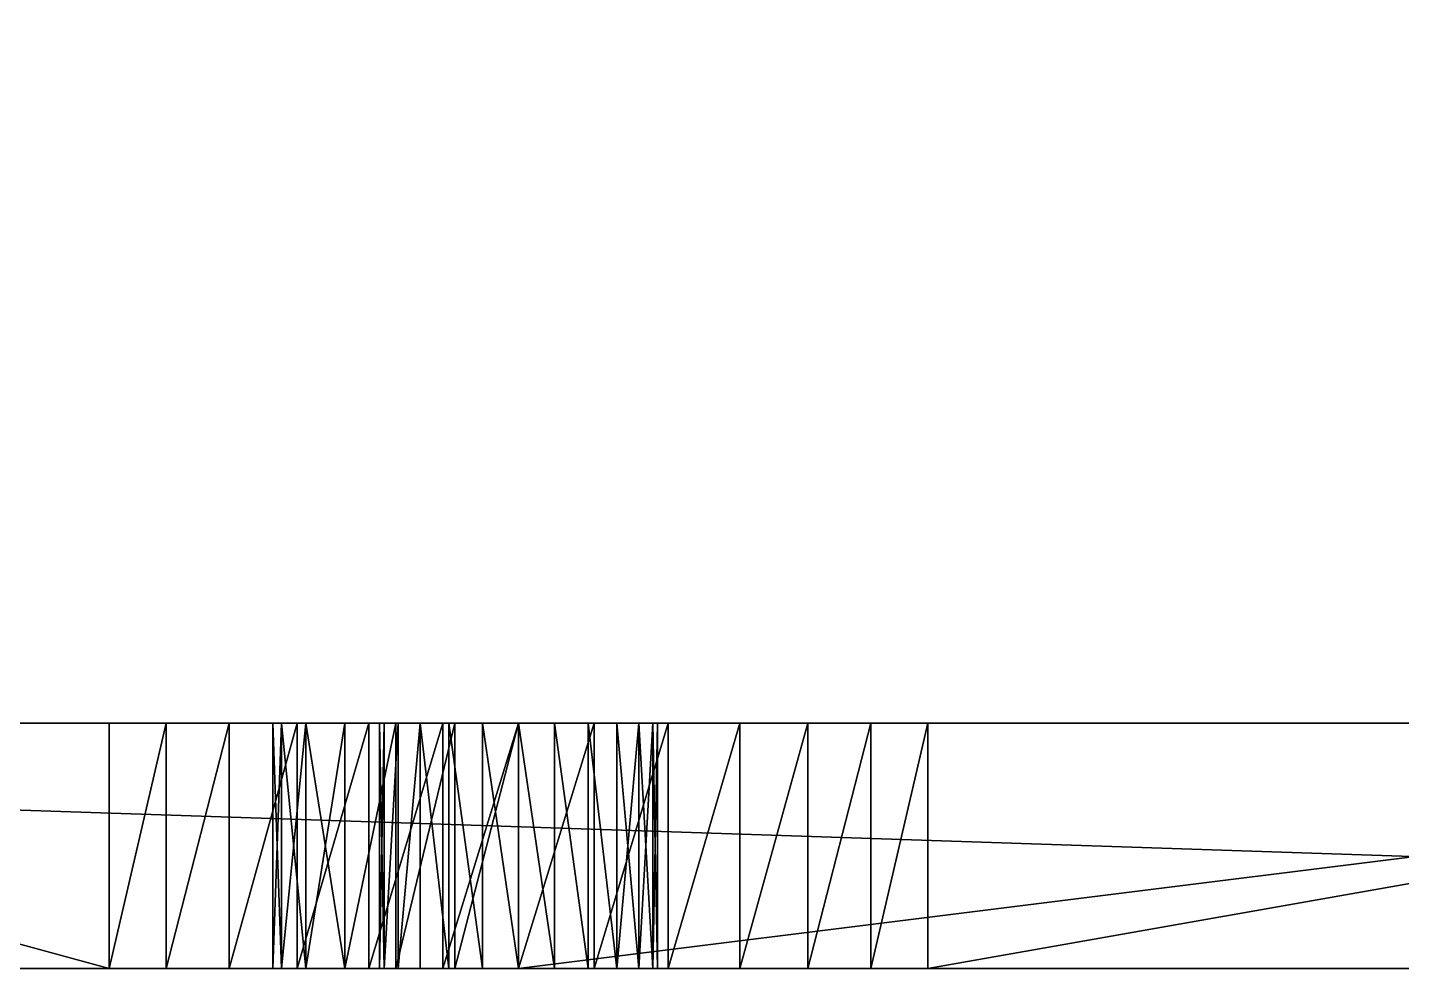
# Model space of a CAD drawing. Extents: x 0 to 100, y 0 to 23.
# Drawn here: x 42 to 58.79, y 0 to 11.5 of the extents above; entities that cross this region are included whole.
import ezdxf

# ---------------------------------------------------------------- set-up
doc = ezdxf.new("R2010")
doc.units = 0
doc.header["$LTSCALE"] = 25.4
doc.layers.get('0').update_dxf_attribs({"color": 13, "linetype": 'CONTINUOUS'})

msp = doc.modelspace()

# ---------------------------------------------------------------- linework, layer by layer
at = {"color": 0}
for p, q in [((97, 3, 33.071), (10, 3, 33.071)), ((97, 3, 33.071), (10, 3, 33.071)), ((32, 3, 13.071), (43, 3, 2.071)), ((32, 3, 13.071), (43, 3, 2.071)), ((43, 0, 2.071), (43, 3, 2.071)), ((43, 0, 2.071), (43, 3, 2.071)), ((43.695, 0, 1.461), (43.695, 3, 1.461)), ((43.695, 0, 1.461), (43.695, 3, 1.461)), ((44.464, 0, 0.947), (44.464, 3, 0.947)), ((44.464, 0, 0.947), (44.464, 3, 0.947)), ((45, 0, 26.071), (45, 3, 26.071)), ((45, 0, 26.071), (45, 3, 26.071)), ((45.102, 0, 25.295), (45.102, 3, 25.295)), ((45.102, 0, 26.848), (45.102, 3, 26.848)), ((45.102, 0, 26.848), (45.102, 3, 26.848)), ((45.102, 0, 25.295), (45.102, 3, 25.295)), ((45.294, 0, 0.538), (45.294, 3, 0.538)), ((45.294, 0, 0.538), (45.294, 3, 0.538)), ((45.402, 0, 24.571), (45.402, 3, 24.571)), ((45.402, 0, 24.571), (45.402, 3, 24.571)), ((45.402, 0, 27.571), (45.402, 3, 27.571)), ((45.402, 0, 27.571), (45.402, 3, 27.571)), ((45.879, 0, 23.95), (45.879, 3, 23.95)), ((45.879, 0, 23.95), (45.879, 3, 23.95)), ((45.879, 0, 28.192), (45.879, 3, 28.192)), ((45.879, 0, 28.192), (45.879, 3, 28.192)), ((46.17, 0, 0.241), (46.17, 3, 0.241)), ((46.17, 0, 0.241), (46.17, 3, 0.241)), ((46.3, 0, 7.071), (46.3, 3, 7.071)), ((46.3, 0, 7.071), (46.3, 3, 7.071)), ((46.358, 0, 6.631), (46.358, 3, 6.631)), ((46.358, 0, 7.511), (46.358, 3, 7.511)), ((46.358, 0, 6.631), (46.358, 3, 6.631)), ((46.358, 0, 7.511), (46.358, 3, 7.511)), ((46.5, 0, 28.669), (46.5, 3, 28.669)), ((46.5, 0, 23.473), (46.5, 3, 23.473)), ((46.5, 0, 23.473), (46.5, 3, 23.473)), ((46.5, 0, 28.669), (46.5, 3, 28.669)), ((46.528, 0, 7.921), (46.528, 3, 7.921)), ((46.528, 0, 6.221), (46.528, 3, 6.221)), ((46.528, 0, 6.221), (46.528, 3, 6.221)), ((46.528, 0, 7.921), (46.528, 3, 7.921)), ((46.798, 0, 5.869), (46.798, 3, 5.869)), ((46.798, 0, 8.273), (46.798, 3, 8.273)), ((46.798, 0, 5.869), (46.798, 3, 5.869)), ((46.798, 0, 8.273), (46.798, 3, 8.273)), ((47.077, 0, 0.06), (47.077, 3, 0.06)), ((47.077, 0, 0.06), (47.077, 3, 0.06)), ((47.15, 0, 5.599), (47.15, 3, 5.599)), ((47.15, 0, 5.599), (47.15, 3, 5.599)), ((47.15, 0, 8.543), (47.15, 3, 8.543)), ((47.15, 0, 8.543), (47.15, 3, 8.543)), ((47.224, 0, 28.969), (47.224, 3, 28.969)), ((47.224, 0, 23.173), (47.224, 3, 23.173)), ((47.224, 0, 23.173), (47.224, 3, 23.173)), ((47.224, 0, 28.969), (47.224, 3, 28.969)), ((47.56, 0, 5.429), (47.56, 3, 5.429)), ((47.56, 0, 8.713), (47.56, 3, 8.713)), ((47.56, 0, 8.713), (47.56, 3, 8.713)), ((47.56, 0, 5.429), (47.56, 3, 5.429)), ((72, 3, 23.071), (48, 3, 23.071)), ((72, 3, 29.071), (48, 3, 29.071)), ((48, 0, 23.071), (48, 3, 23.071)), ((72, 3, 23.071), (48, 3, 23.071)), ((48, 0, 23.071), (48, 3, 23.071)), ((48, 0, 29.071), (48, 3, 29.071)), ((72, 3, 29.071), (48, 3, 29.071)), ((48, 0, 29.071), (48, 3, 29.071)), ((48, 0), (48, 3)), ((48, 0), (48, 3)), ((48, 0, 5.371), (48, 3, 5.371)), ((48, 0, 8.771), (48, 3, 8.771)), ((48, 0, 5.371), (48, 3, 5.371)), ((48, 0, 8.771), (48, 3, 8.771)), ((48.44, 0, 8.713), (48.44, 3, 8.713)), ((48.44, 0, 5.429), (48.44, 3, 5.429)), ((48.44, 0, 8.713), (48.44, 3, 8.713)), ((48.44, 0, 5.429), (48.44, 3, 5.429)), ((48.85, 0, 8.543), (48.85, 3, 8.543)), ((48.85, 0, 8.543), (48.85, 3, 8.543)), ((48.85, 0, 5.599), (48.85, 3, 5.599)), ((48.85, 0, 5.599), (48.85, 3, 5.599)), ((48.923, 0, 0.06), (48.923, 3, 0.06)), ((48.923, 0, 0.06), (48.923, 3, 0.06)), ((49.202, 0, 5.869), (49.202, 3, 5.869)), ((49.202, 0, 8.273), (49.202, 3, 8.273)), ((49.202, 0, 8.273), (49.202, 3, 8.273)), ((49.202, 0, 5.869), (49.202, 3, 5.869)), ((49.472, 0, 7.921), (49.472, 3, 7.921)), ((49.472, 0, 6.221), (49.472, 3, 6.221)), ((49.472, 0, 6.221), (49.472, 3, 6.221)), ((49.472, 0, 7.921), (49.472, 3, 7.921)), ((49.642, 0, 7.511), (49.642, 3, 7.511)), ((49.642, 0, 6.631), (49.642, 3, 6.631)), ((49.642, 0, 6.631), (49.642, 3, 6.631)), ((49.642, 0, 7.511), (49.642, 3, 7.511)), ((49.7, 0, 7.071), (49.7, 3, 7.071)), ((49.7, 0, 7.071), (49.7, 3, 7.071)), ((49.83, 0, 0.241), (49.83, 3, 0.241)), ((49.83, 0, 0.241), (49.83, 3, 0.241)), ((50.706, 0, 0.538), (50.706, 3, 0.538)), ((50.706, 0, 0.538), (50.706, 3, 0.538)), ((51.536, 0, 0.947), (51.536, 3, 0.947)), ((51.536, 0, 0.947), (51.536, 3, 0.947)), ((52.305, 0, 1.461), (52.305, 3, 1.461)), ((52.305, 0, 1.461), (52.305, 3, 1.461)), ((70, 3, 19.071), (53, 3, 2.071)), ((53, 0, 2.071), (53, 3, 2.071)), ((70, 3, 19.071), (53, 3, 2.071)), ((53, 0, 2.071), (53, 3, 2.071)), ((100, 0, 33.071), (10, 0, 33.071)), ((100, 0, 33.071), (10, 0, 33.071)), ((32, 0, 13.071), (43, 0, 2.071)), ((32, 0, 13.071), (43, 0, 2.071)), ((72, 0, 23.071), (48, 0, 23.071)), ((72, 0, 29.071), (48, 0, 29.071)), ((72, 0, 23.071), (48, 0, 23.071)), ((72, 0, 29.071), (48, 0, 29.071)), ((70, 0, 19.071), (53, 0, 2.071)), ((70, 0, 19.071), (53, 0, 2.071))]:
    msp.add_line(p, q, dxfattribs=at)
at = {"color": 0, "extrusion": (1.05117e-13, 1, 2.81659e-14)}
msp.add_circle((-48, 7.071, 3), 1.7, dxfattribs=at)
msp.add_circle((-48, 7.071, 3), 1.7, dxfattribs=at)
msp.add_circle((-48, 7.071, 3), 1.7, dxfattribs=at)
msp.add_circle((-48, 7.071, 3), 1.7, dxfattribs=at)
msp.add_circle((-48, 7.071, 3), 1.7, dxfattribs=at)
msp.add_circle((-48, 7.071, 3), 1.7, dxfattribs=at)
msp.add_circle((-48, 7.071, 3), 1.7, dxfattribs=at)
msp.add_circle((-48, 7.071, 3), 1.7, dxfattribs=at)
msp.add_circle((-48, 7.071, 3), 1.7, dxfattribs=at)
msp.add_circle((-48, 7.071, 3), 1.7, dxfattribs=at)
msp.add_circle((-48, 7.071, 3), 1.7, dxfattribs=at)
msp.add_circle((-48, 7.071, 3), 1.7, dxfattribs=at)
msp.add_circle((-48, 7.071, 3), 1.7, dxfattribs=at)
msp.add_circle((-48, 7.071, 3), 1.7, dxfattribs=at)
msp.add_circle((-48, 7.071, 3), 1.7, dxfattribs=at)
msp.add_circle((-48, 7.071, 3), 1.7, dxfattribs=at)
msp.add_circle((-48, 7.071, 3), 1.7, dxfattribs=at)
msp.add_circle((-48, 7.071, 3), 1.7, dxfattribs=at)
msp.add_circle((-48, 7.071, 3), 1.7, dxfattribs=at)
msp.add_circle((-48, 7.071, 3), 1.7, dxfattribs=at)
msp.add_circle((-48, 7.071, 3), 1.7, dxfattribs=at)
msp.add_circle((-48, 7.071, 3), 1.7, dxfattribs=at)
msp.add_circle((-48, 7.071, 3), 1.7, dxfattribs=at)
msp.add_circle((-48, 7.071, 3), 1.7, dxfattribs=at)
msp.add_circle((-48, 7.071, 3), 1.7, dxfattribs=at)
at = {"color": 0, "extrusion": (1.03747e-13, 1, 3.20417e-14)}
msp.add_circle((-48, 7.071), 1.7, dxfattribs=at)
msp.add_circle((-48, 7.071), 1.7, dxfattribs=at)
msp.add_circle((-48, 7.071), 1.7, dxfattribs=at)
msp.add_circle((-48, 7.071), 1.7, dxfattribs=at)
msp.add_circle((-48, 7.071), 1.7, dxfattribs=at)
msp.add_circle((-48, 7.071), 1.7, dxfattribs=at)
msp.add_circle((-48, 7.071), 1.7, dxfattribs=at)
msp.add_circle((-48, 7.071), 1.7, dxfattribs=at)
msp.add_circle((-48, 7.071), 1.7, dxfattribs=at)
msp.add_circle((-48, 7.071), 1.7, dxfattribs=at)
msp.add_circle((-48, 7.071), 1.7, dxfattribs=at)
msp.add_circle((-48, 7.071), 1.7, dxfattribs=at)
msp.add_circle((-48, 7.071), 1.7, dxfattribs=at)
msp.add_circle((-48, 7.071), 1.7, dxfattribs=at)
msp.add_circle((-48, 7.071), 1.7, dxfattribs=at)
msp.add_circle((-48, 7.071), 1.7, dxfattribs=at)
msp.add_circle((-48, 7.071), 1.7, dxfattribs=at)
msp.add_circle((-48, 7.071), 1.7, dxfattribs=at)
msp.add_circle((-48, 7.071), 1.7, dxfattribs=at)
msp.add_circle((-48, 7.071), 1.7, dxfattribs=at)
msp.add_circle((-48, 7.071), 1.7, dxfattribs=at)
msp.add_circle((-48, 7.071), 1.7, dxfattribs=at)
msp.add_circle((-48, 7.071), 1.7, dxfattribs=at)
msp.add_circle((-48, 7.071), 1.7, dxfattribs=at)
msp.add_circle((-48, 7.071), 1.7, dxfattribs=at)
at = {"color": 0, "extrusion": (4.77563e-14, -1, 4.24827e-14)}
for centre in [(48, 7.071, -3), (48, 7.071, -3), (48, 7.071, -3), (48, 7.071, -3), (48, 7.071, -3), (48, 7.071, -3), (48, 7.071, -3), (48, 7.071, -3), (48, 7.071, -3), (48, 7.071, -3), (48, 7.071, -3), (48, 7.071, -3), (48, 7.071, -3), (48, 7.071), (48, 7.071), (48, 7.071), (48, 7.071), (48, 7.071), (48, 7.071), (48, 7.071), (48, 7.071), (48, 7.071), (48, 7.071), (48, 7.071), (48, 7.071), (48, 7.071)]:
    msp.add_arc(centre, 7.071, 225, 315, dxfattribs=at)
at = {"color": 0, "extrusion": (0, -1, -2.55677e-13)}
for centre in [(48, 26.071, -3), (48, 26.071, -3), (48, 26.071, -3), (48, 26.071, -3), (48, 26.071, -3), (48, 26.071, -3), (48, 26.071, -3), (48, 26.071, -3), (48, 26.071, -3), (48, 26.071, -3), (48, 26.071, -3), (48, 26.071, -3), (48, 26.071, -3), (48, 26.071), (48, 26.071), (48, 26.071), (48, 26.071), (48, 26.071), (48, 26.071), (48, 26.071), (48, 26.071), (48, 26.071), (48, 26.071), (48, 26.071), (48, 26.071), (48, 26.071)]:
    msp.add_arc(centre, 3, 90, 270, dxfattribs=at)

# ---------------------------------------------------------------- meshes
at = {"color": 0}
mesh = msp.add_polyface(dxfattribs=at)
corners = [(100, 0, 33.071), (10, 3, 33.071), (10, 0, 33.071), (97, 3, 33.071), (97, 20, 33.071), (32, 23, 33.071), (32, 20, 33.071), (100, 23, 33.071)]
mesh.append_faces([[corners[k] for k in face] for face in [(0, 1, 2), (4, 5, 6)]], dxfattribs={"vtx0": -1, "color": 0})
mesh.append_faces([[corners[k] for k in face] for face in [(1, 0, 3), (3, 0, 4), (5, 4, 7), (7, 4, 0)]], dxfattribs={"vtx0": -1, "vtx1": -1, "color": 0})
mesh = msp.add_polyface(dxfattribs=at)
corners = [(43, 3, 2.071), (47.56, 3, 5.429), (48, 3, 5.371), (47.15, 3, 5.599), (32, 3, 13.071), (46.798, 3, 5.869), (46.528, 3, 6.221), (46.358, 3, 6.631), (46.3, 3, 7.071), (46.358, 3, 7.511), (46.528, 3, 7.921), (46.798, 3, 8.273), (47.15, 3, 8.543), (47.56, 3, 8.713), (48, 3, 8.771), (0.341, 3, 20.483), (9.56, 3, 21.429), (10, 3, 21.371), (0, 3, 23.071), (9.15, 3, 21.599), (8.798, 3, 21.869), (8.528, 3, 22.221), (8.358, 3, 22.631), (8.3, 3, 23.071), (0.341, 3, 25.659), (8.358, 3, 23.511), (8.528, 3, 23.921), (8.798, 3, 24.273), (9.15, 3, 24.543), (9.56, 3, 24.713), (10, 3, 24.771), (34.028, 3, 25.171), (34.298, 3, 25.523), (34.65, 3, 25.793), (1.34, 3, 28.071), (35.06, 3, 25.963), (35.5, 3, 26.021), (45, 3, 26.071), (45.102, 3, 26.848), (45.402, 3, 27.571), (45.879, 3, 28.192), (2.929, 3, 30.142), (46.5, 3, 28.669), (47.224, 3, 28.969), (48, 3, 29.071), (72, 3, 29.071), (2.929, 3, 16), (35.5, 3, 15.121), (5, 3, 14.411), (35.06, 3, 15.179), (34.65, 3, 15.349), (34.298, 3, 15.619), (34.028, 3, 15.971), (33.858, 3, 16.381), (1.34, 3, 18.071), (33.8, 3, 16.821), (33.858, 3, 17.261), (34.028, 3, 17.671), (34.298, 3, 18.023), (34.65, 3, 18.293), (35.06, 3, 18.463), (35.5, 3, 18.521), (70, 3, 19.071), (97, 3, 19.071), (72, 3, 23.071), (72.776, 3, 23.173), (97, 3, 33.071), (10.44, 3, 21.429), (10.85, 3, 21.599), (11.202, 3, 21.869), (11.472, 3, 22.221), (35.5, 3, 22.621), (35.94, 3, 22.679), (36.35, 3, 22.849), (48, 3, 23.071), (73.5, 3, 23.473), (74.121, 3, 23.95), (74.598, 3, 24.571), (74.898, 3, 25.295), (75, 3, 26.071), (74.898, 3, 26.848), (74.598, 3, 27.571), (74.121, 3, 28.192), (73.5, 3, 28.669), (72.776, 3, 28.969), (5, 3, 31.731), (7.412, 3, 32.73), (10, 3, 33.071), (36.702, 3, 23.119), (47.224, 3, 23.173), (36.972, 3, 23.471), (46.5, 3, 23.473), (37.142, 3, 23.881), (45.879, 3, 23.95), (37.2, 3, 24.321), (45.402, 3, 24.571), (37.142, 3, 24.761), (45.102, 3, 25.295), (36.972, 3, 25.171), (36.702, 3, 25.523), (36.35, 3, 25.793), (35.94, 3, 25.963), (11.642, 3, 22.631), (35.06, 3, 22.679), (11.7, 3, 23.071), (34.65, 3, 22.849), (34.298, 3, 23.119), (11.642, 3, 23.511), (34.028, 3, 23.471), (33.858, 3, 23.881), (11.472, 3, 23.921), (33.8, 3, 24.321), (11.202, 3, 24.273), (10.85, 3, 24.543), (33.858, 3, 24.761), (10.44, 3, 24.713), (47.077, 3, 0.06), (48.923, 3, 0.06), (48, 3), (49.83, 3, 0.241), (46.17, 3, 0.241), (50.706, 3, 0.538), (45.294, 3, 0.538), (51.536, 3, 0.947), (44.464, 3, 0.947), (52.305, 3, 1.461), (43.695, 3, 1.461), (53, 3, 2.071), (48.85, 3, 5.599), (48.44, 3, 5.429), (49.202, 3, 5.869), (49.472, 3, 6.221), (49.642, 3, 6.631), (49.7, 3, 7.071), (49.642, 3, 7.511), (49.472, 3, 7.921), (49.202, 3, 8.273), (48.85, 3, 8.543), (48.44, 3, 8.713), (10, 3, 13.071), (7.412, 3, 13.412), (35.94, 3, 15.179), (36.35, 3, 15.349), (36.702, 3, 15.619), (36.972, 3, 15.971), (37.142, 3, 16.381), (37.2, 3, 16.821), (37.142, 3, 17.261), (36.972, 3, 17.671), (36.702, 3, 18.023), (36.35, 3, 18.293), (35.94, 3, 18.463)]
mesh.append_faces([[corners[k] for k in face] for face in [(66, 86, 87), (116, 117, 118)]], dxfattribs={"vtx0": -1, "color": 0})
mesh.append_faces([[corners[k] for k in face] for face in [(1, 0, 3), (3, 4, 5), (5, 4, 6), (6, 4, 7), (7, 4, 8), (8, 4, 9), (9, 4, 10), (10, 4, 11), (11, 4, 12), (12, 4, 13), (13, 4, 14), (16, 18, 19), (19, 18, 20), (20, 18, 21), (21, 18, 22), (22, 18, 23), (23, 24, 25), (25, 24, 26), (26, 24, 27), (27, 24, 28), (28, 24, 29), (29, 24, 30), (31, 24, 32), (32, 24, 33), (33, 34, 35), (35, 34, 36), (37, 34, 38), (38, 34, 39), (39, 34, 40), (40, 41, 42), (42, 41, 43), (43, 41, 44), (44, 41, 45), (46, 47, 48), (47, 46, 49), (49, 46, 50), (50, 46, 51), (51, 46, 52), (52, 46, 53), (53, 54, 55), (55, 54, 56), (56, 54, 57), (57, 54, 58), (58, 54, 59), (59, 15, 60), (60, 15, 61), (62, 15, 63), (63, 65, 66), (64, 73, 74), (88, 74, 73), (74, 88, 89), (89, 90, 91), (91, 92, 93), (93, 94, 95), (95, 96, 97), (97, 99, 37), (102, 71, 70), (71, 102, 103), (103, 104, 105), (105, 104, 106), (106, 107, 108), (108, 107, 109), (109, 110, 111), (111, 113, 114), (114, 30, 31), (117, 116, 119), (119, 120, 121), (121, 122, 123), (123, 124, 125), (125, 126, 127), (127, 128, 62), (128, 0, 129), (129, 0, 2)]], dxfattribs={"vtx0": -1, "vtx1": -1, "color": 0})
mesh.append_faces([[corners[k] for k in face] for face in [(30, 24, 31), (36, 34, 37), (61, 15, 62), (63, 15, 64), (64, 15, 17), (64, 70, 71), (66, 45, 41), (127, 0, 128), (62, 14, 4), (62, 4, 47)]], dxfattribs={"vtx0": -1, "vtx1": -1, "vtx2": -1, "color": 0})
mesh.append_faces([[corners[k] for k in face] for face in [(0, 1, 2), (3, 0, 4), (15, 16, 17), (16, 15, 18), (23, 18, 24), (33, 24, 34), (40, 34, 41), (53, 46, 54), (59, 54, 15), (63, 64, 65), (64, 17, 67), (64, 67, 68), (64, 68, 69), (64, 69, 70), (64, 71, 72), (64, 72, 73), (66, 65, 75), (66, 75, 76), (66, 76, 77), (66, 77, 78), (66, 78, 79), (66, 79, 80), (66, 80, 81), (66, 81, 82), (66, 82, 83), (66, 83, 84), (66, 84, 45), (66, 41, 85), (66, 85, 86), (89, 88, 90), (91, 90, 92), (93, 92, 94), (95, 94, 96), (97, 96, 98), (97, 98, 99), (37, 99, 100), (37, 100, 101), (37, 101, 36), (103, 102, 104), (106, 104, 107), (109, 107, 110), (111, 110, 112), (111, 112, 113), (114, 113, 115), (114, 115, 30), (119, 116, 120), (121, 120, 122), (123, 122, 124), (125, 124, 126), (127, 126, 0), (62, 128, 130), (62, 130, 131), (62, 131, 132), (62, 132, 133), (62, 133, 134), (62, 134, 135), (62, 135, 136), (62, 136, 137), (62, 137, 138), (62, 138, 14), (47, 4, 139), (47, 139, 140), (47, 140, 48), (62, 47, 141), (62, 141, 142), (62, 142, 143), (62, 143, 144), (62, 144, 145), (62, 145, 146), (62, 146, 147), (62, 147, 148), (62, 148, 149), (62, 149, 150), (62, 150, 151), (62, 151, 61)]], dxfattribs={"vtx0": -1, "vtx2": -1, "color": 0})
mesh = msp.add_polyface(dxfattribs=at)
corners = [(32, 3, 13.071), (43, 0, 2.071), (32, 0, 13.071), (43, 3, 2.071)]
mesh.append_faces([[corners[k] for k in face] for face in [(0, 1, 2), (1, 0, 3)]], dxfattribs={"vtx0": -1, "color": 0})
mesh = msp.add_polyface(dxfattribs=at)
corners = [(43.695, 3, 1.461), (43, 0, 2.071), (43, 3, 2.071), (43.695, 0, 1.461)]
mesh.append_faces([[corners[k] for k in face] for face in [(0, 1, 2), (1, 0, 3)]], dxfattribs={"vtx0": -1, "color": 0})
mesh = msp.add_polyface(dxfattribs=at)
corners = [(44.464, 3, 0.947), (43.695, 0, 1.461), (43.695, 3, 1.461), (44.464, 0, 0.947)]
mesh.append_faces([[corners[k] for k in face] for face in [(0, 1, 2), (1, 0, 3)]], dxfattribs={"vtx0": -1, "color": 0})
mesh = msp.add_polyface(dxfattribs=at)
corners = [(45.294, 3, 0.538), (44.464, 0, 0.947), (44.464, 3, 0.947), (45.294, 0, 0.538)]
mesh.append_faces([[corners[k] for k in face] for face in [(0, 1, 2), (1, 0, 3)]], dxfattribs={"vtx0": -1, "color": 0})
mesh = msp.add_polyface(dxfattribs=at)
corners = [(45, 0, 26.071), (45.102, 3, 26.848), (45.102, 0, 26.848), (45, 3, 26.071)]
mesh.append_faces([[corners[k] for k in face] for face in [(0, 1, 2), (1, 0, 3)]], dxfattribs={"vtx0": -1, "color": 0})
mesh = msp.add_polyface(dxfattribs=at)
corners = [(45.102, 0, 25.295), (45, 3, 26.071), (45, 0, 26.071), (45.102, 3, 25.295)]
mesh.append_faces([[corners[k] for k in face] for face in [(0, 1, 2), (1, 0, 3)]], dxfattribs={"vtx0": -1, "color": 0})
mesh = msp.add_polyface(dxfattribs=at)
corners = [(45.402, 0, 24.571), (45.102, 3, 25.295), (45.102, 0, 25.295), (45.402, 3, 24.571)]
mesh.append_faces([[corners[k] for k in face] for face in [(0, 1, 2), (1, 0, 3)]], dxfattribs={"vtx0": -1, "color": 0})
mesh = msp.add_polyface(dxfattribs=at)
corners = [(45.102, 0, 26.848), (45.402, 3, 27.571), (45.402, 0, 27.571), (45.102, 3, 26.848)]
mesh.append_faces([[corners[k] for k in face] for face in [(0, 1, 2), (1, 0, 3)]], dxfattribs={"vtx0": -1, "color": 0})
mesh = msp.add_polyface(dxfattribs=at)
corners = [(46.17, 3, 0.241), (45.294, 0, 0.538), (45.294, 3, 0.538), (46.17, 0, 0.241)]
mesh.append_faces([[corners[k] for k in face] for face in [(0, 1, 2), (1, 0, 3)]], dxfattribs={"vtx0": -1, "color": 0})
mesh = msp.add_polyface(dxfattribs=at)
corners = [(45.879, 0, 23.95), (45.402, 3, 24.571), (45.402, 0, 24.571), (45.879, 3, 23.95)]
mesh.append_faces([[corners[k] for k in face] for face in [(0, 1, 2), (1, 0, 3)]], dxfattribs={"vtx0": -1, "color": 0})
mesh = msp.add_polyface(dxfattribs=at)
corners = [(45.402, 0, 27.571), (45.879, 3, 28.192), (45.879, 0, 28.192), (45.402, 3, 27.571)]
mesh.append_faces([[corners[k] for k in face] for face in [(0, 1, 2), (1, 0, 3)]], dxfattribs={"vtx0": -1, "color": 0})
mesh = msp.add_polyface(dxfattribs=at)
corners = [(45.879, 0, 23.95), (46.5, 3, 23.473), (45.879, 3, 23.95), (46.5, 0, 23.473)]
mesh.append_faces([[corners[k] for k in face] for face in [(0, 1, 2), (1, 0, 3)]], dxfattribs={"vtx0": -1, "color": 0})
mesh = msp.add_polyface(dxfattribs=at)
corners = [(46.5, 3, 28.669), (45.879, 0, 28.192), (45.879, 3, 28.192), (46.5, 0, 28.669)]
mesh.append_faces([[corners[k] for k in face] for face in [(0, 1, 2), (1, 0, 3)]], dxfattribs={"vtx0": -1, "color": 0})
mesh = msp.add_polyface(dxfattribs=at)
corners = [(47.077, 3, 0.06), (46.17, 0, 0.241), (46.17, 3, 0.241), (47.077, 0, 0.06)]
mesh.append_faces([[corners[k] for k in face] for face in [(0, 1, 2), (1, 0, 3)]], dxfattribs={"vtx0": -1, "color": 0})
mesh = msp.add_polyface(dxfattribs=at)
corners = [(46.3, 3, 7.071), (46.358, 0, 7.511), (46.3, 0, 7.071), (46.358, 3, 7.511)]
mesh.append_faces([[corners[k] for k in face] for face in [(0, 1, 2), (1, 0, 3)]], dxfattribs={"vtx0": -1, "color": 0})
mesh = msp.add_polyface(dxfattribs=at)
corners = [(46.358, 3, 6.631), (46.3, 0, 7.071), (46.358, 0, 6.631), (46.3, 3, 7.071)]
mesh.append_faces([[corners[k] for k in face] for face in [(0, 1, 2), (1, 0, 3)]], dxfattribs={"vtx0": -1, "color": 0})
mesh = msp.add_polyface(dxfattribs=at)
corners = [(46.528, 3, 6.221), (46.358, 0, 6.631), (46.528, 0, 6.221), (46.358, 3, 6.631)]
mesh.append_faces([[corners[k] for k in face] for face in [(0, 1, 2), (1, 0, 3)]], dxfattribs={"vtx0": -1, "color": 0})
mesh = msp.add_polyface(dxfattribs=at)
corners = [(46.358, 0, 7.511), (46.528, 3, 7.921), (46.528, 0, 7.921), (46.358, 3, 7.511)]
mesh.append_faces([[corners[k] for k in face] for face in [(0, 1, 2), (1, 0, 3)]], dxfattribs={"vtx0": -1, "color": 0})
mesh = msp.add_polyface(dxfattribs=at)
corners = [(47.224, 3, 28.969), (46.5, 0, 28.669), (46.5, 3, 28.669), (47.224, 0, 28.969)]
mesh.append_faces([[corners[k] for k in face] for face in [(0, 1, 2), (1, 0, 3)]], dxfattribs={"vtx0": -1, "color": 0})
mesh = msp.add_polyface(dxfattribs=at)
corners = [(46.5, 0, 23.473), (47.224, 3, 23.173), (46.5, 3, 23.473), (47.224, 0, 23.173)]
mesh.append_faces([[corners[k] for k in face] for face in [(0, 1, 2), (1, 0, 3)]], dxfattribs={"vtx0": -1, "color": 0})
mesh = msp.add_polyface(dxfattribs=at)
corners = [(46.528, 0, 7.921), (46.798, 3, 8.273), (46.798, 0, 8.273), (46.528, 3, 7.921)]
mesh.append_faces([[corners[k] for k in face] for face in [(0, 1, 2), (1, 0, 3)]], dxfattribs={"vtx0": -1, "color": 0})
mesh = msp.add_polyface(dxfattribs=at)
corners = [(46.798, 3, 5.869), (46.528, 0, 6.221), (46.798, 0, 5.869), (46.528, 3, 6.221)]
mesh.append_faces([[corners[k] for k in face] for face in [(0, 1, 2), (1, 0, 3)]], dxfattribs={"vtx0": -1, "color": 0})
mesh = msp.add_polyface(dxfattribs=at)
corners = [(47.15, 0, 5.599), (46.798, 3, 5.869), (46.798, 0, 5.869), (47.15, 3, 5.599)]
mesh.append_faces([[corners[k] for k in face] for face in [(0, 1, 2), (1, 0, 3)]], dxfattribs={"vtx0": -1, "color": 0})
mesh = msp.add_polyface(dxfattribs=at)
corners = [(46.798, 3, 8.273), (47.15, 0, 8.543), (46.798, 0, 8.273), (47.15, 3, 8.543)]
mesh.append_faces([[corners[k] for k in face] for face in [(0, 1, 2), (1, 0, 3)]], dxfattribs={"vtx0": -1, "color": 0})
mesh = msp.add_polyface(dxfattribs=at)
corners = [(48, 3), (47.077, 0, 0.06), (47.077, 3, 0.06), (48, 0)]
mesh.append_faces([[corners[k] for k in face] for face in [(0, 1, 2), (1, 0, 3)]], dxfattribs={"vtx0": -1, "color": 0})
mesh = msp.add_polyface(dxfattribs=at)
corners = [(47.56, 0, 5.429), (47.15, 3, 5.599), (47.15, 0, 5.599), (47.56, 3, 5.429)]
mesh.append_faces([[corners[k] for k in face] for face in [(0, 1, 2), (1, 0, 3)]], dxfattribs={"vtx0": -1, "color": 0})
mesh = msp.add_polyface(dxfattribs=at)
corners = [(47.15, 3, 8.543), (47.56, 0, 8.713), (47.15, 0, 8.543), (47.56, 3, 8.713)]
mesh.append_faces([[corners[k] for k in face] for face in [(0, 1, 2), (1, 0, 3)]], dxfattribs={"vtx0": -1, "color": 0})
mesh = msp.add_polyface(dxfattribs=at)
corners = [(47.224, 0, 23.173), (48, 3, 23.071), (47.224, 3, 23.173), (48, 0, 23.071)]
mesh.append_faces([[corners[k] for k in face] for face in [(0, 1, 2), (1, 0, 3)]], dxfattribs={"vtx0": -1, "color": 0})
mesh = msp.add_polyface(dxfattribs=at)
corners = [(48, 3, 29.071), (47.224, 0, 28.969), (47.224, 3, 28.969), (48, 0, 29.071)]
mesh.append_faces([[corners[k] for k in face] for face in [(0, 1, 2), (1, 0, 3)]], dxfattribs={"vtx0": -1, "color": 0})
mesh = msp.add_polyface(dxfattribs=at)
corners = [(47.56, 3, 8.713), (48, 0, 8.771), (47.56, 0, 8.713), (48, 3, 8.771)]
mesh.append_faces([[corners[k] for k in face] for face in [(0, 1, 2), (1, 0, 3)]], dxfattribs={"vtx0": -1, "color": 0})
mesh = msp.add_polyface(dxfattribs=at)
corners = [(48, 0, 5.371), (47.56, 3, 5.429), (47.56, 0, 5.429), (48, 3, 5.371)]
mesh.append_faces([[corners[k] for k in face] for face in [(0, 1, 2), (1, 0, 3)]], dxfattribs={"vtx0": -1, "color": 0})
mesh = msp.add_polyface(dxfattribs=at)
corners = [(48, 0, 23.071), (72, 3, 23.071), (48, 3, 23.071), (72, 0, 23.071)]
mesh.append_faces([[corners[k] for k in face] for face in [(0, 1, 2), (1, 0, 3)]], dxfattribs={"vtx0": -1, "color": 0})
mesh = msp.add_polyface(dxfattribs=at)
corners = [(72, 3, 29.071), (48, 0, 29.071), (48, 3, 29.071), (72, 0, 29.071)]
mesh.append_faces([[corners[k] for k in face] for face in [(0, 1, 2), (1, 0, 3)]], dxfattribs={"vtx0": -1, "color": 0})
mesh = msp.add_polyface(dxfattribs=at)
corners = [(48.923, 3, 0.06), (48, 0), (48, 3), (48.923, 0, 0.06)]
mesh.append_faces([[corners[k] for k in face] for face in [(0, 1, 2), (1, 0, 3)]], dxfattribs={"vtx0": -1, "color": 0})
mesh = msp.add_polyface(dxfattribs=at)
corners = [(48.44, 0, 5.429), (48, 3, 5.371), (48, 0, 5.371), (48.44, 3, 5.429)]
mesh.append_faces([[corners[k] for k in face] for face in [(0, 1, 2), (1, 0, 3)]], dxfattribs={"vtx0": -1, "color": 0})
mesh = msp.add_polyface(dxfattribs=at)
corners = [(48, 3, 8.771), (48.44, 0, 8.713), (48, 0, 8.771), (48.44, 3, 8.713)]
mesh.append_faces([[corners[k] for k in face] for face in [(0, 1, 2), (1, 0, 3)]], dxfattribs={"vtx0": -1, "color": 0})
mesh = msp.add_polyface(dxfattribs=at)
corners = [(48.44, 3, 8.713), (48.85, 0, 8.543), (48.44, 0, 8.713), (48.85, 3, 8.543)]
mesh.append_faces([[corners[k] for k in face] for face in [(0, 1, 2), (1, 0, 3)]], dxfattribs={"vtx0": -1, "color": 0})
mesh = msp.add_polyface(dxfattribs=at)
corners = [(48.85, 0, 5.599), (48.44, 3, 5.429), (48.44, 0, 5.429), (48.85, 3, 5.599)]
mesh.append_faces([[corners[k] for k in face] for face in [(0, 1, 2), (1, 0, 3)]], dxfattribs={"vtx0": -1, "color": 0})
mesh = msp.add_polyface(dxfattribs=at)
corners = [(48.85, 3, 8.543), (49.202, 0, 8.273), (48.85, 0, 8.543), (49.202, 3, 8.273)]
mesh.append_faces([[corners[k] for k in face] for face in [(0, 1, 2), (1, 0, 3)]], dxfattribs={"vtx0": -1, "color": 0})
mesh = msp.add_polyface(dxfattribs=at)
corners = [(49.202, 0, 5.869), (48.85, 3, 5.599), (48.85, 0, 5.599), (49.202, 3, 5.869)]
mesh.append_faces([[corners[k] for k in face] for face in [(0, 1, 2), (1, 0, 3)]], dxfattribs={"vtx0": -1, "color": 0})
mesh = msp.add_polyface(dxfattribs=at)
corners = [(49.83, 3, 0.241), (48.923, 0, 0.06), (48.923, 3, 0.06), (49.83, 0, 0.241)]
mesh.append_faces([[corners[k] for k in face] for face in [(0, 1, 2), (1, 0, 3)]], dxfattribs={"vtx0": -1, "color": 0})
mesh = msp.add_polyface(dxfattribs=at)
corners = [(49.472, 3, 6.221), (49.202, 0, 5.869), (49.472, 0, 6.221), (49.202, 3, 5.869)]
mesh.append_faces([[corners[k] for k in face] for face in [(0, 1, 2), (1, 0, 3)]], dxfattribs={"vtx0": -1, "color": 0})
mesh = msp.add_polyface(dxfattribs=at)
corners = [(49.202, 3, 8.273), (49.472, 0, 7.921), (49.202, 0, 8.273), (49.472, 3, 7.921)]
mesh.append_faces([[corners[k] for k in face] for face in [(0, 1, 2), (1, 0, 3)]], dxfattribs={"vtx0": -1, "color": 0})
mesh = msp.add_polyface(dxfattribs=at)
corners = [(49.472, 3, 7.921), (49.642, 0, 7.511), (49.472, 0, 7.921), (49.642, 3, 7.511)]
mesh.append_faces([[corners[k] for k in face] for face in [(0, 1, 2), (1, 0, 3)]], dxfattribs={"vtx0": -1, "color": 0})
mesh = msp.add_polyface(dxfattribs=at)
corners = [(49.642, 3, 6.631), (49.472, 0, 6.221), (49.642, 0, 6.631), (49.472, 3, 6.221)]
mesh.append_faces([[corners[k] for k in face] for face in [(0, 1, 2), (1, 0, 3)]], dxfattribs={"vtx0": -1, "color": 0})
mesh = msp.add_polyface(dxfattribs=at)
corners = [(49.7, 3, 7.071), (49.642, 0, 6.631), (49.7, 0, 7.071), (49.642, 3, 6.631)]
mesh.append_faces([[corners[k] for k in face] for face in [(0, 1, 2), (1, 0, 3)]], dxfattribs={"vtx0": -1, "color": 0})
mesh = msp.add_polyface(dxfattribs=at)
corners = [(49.642, 3, 7.511), (49.7, 0, 7.071), (49.642, 0, 7.511), (49.7, 3, 7.071)]
mesh.append_faces([[corners[k] for k in face] for face in [(0, 1, 2), (1, 0, 3)]], dxfattribs={"vtx0": -1, "color": 0})
mesh = msp.add_polyface(dxfattribs=at)
corners = [(50.706, 3, 0.538), (49.83, 0, 0.241), (49.83, 3, 0.241), (50.706, 0, 0.538)]
mesh.append_faces([[corners[k] for k in face] for face in [(0, 1, 2), (1, 0, 3)]], dxfattribs={"vtx0": -1, "color": 0})
mesh = msp.add_polyface(dxfattribs=at)
corners = [(51.536, 3, 0.947), (50.706, 0, 0.538), (50.706, 3, 0.538), (51.536, 0, 0.947)]
mesh.append_faces([[corners[k] for k in face] for face in [(0, 1, 2), (1, 0, 3)]], dxfattribs={"vtx0": -1, "color": 0})
mesh = msp.add_polyface(dxfattribs=at)
corners = [(52.305, 3, 1.461), (51.536, 0, 0.947), (51.536, 3, 0.947), (52.305, 0, 1.461)]
mesh.append_faces([[corners[k] for k in face] for face in [(0, 1, 2), (1, 0, 3)]], dxfattribs={"vtx0": -1, "color": 0})
mesh = msp.add_polyface(dxfattribs=at)
corners = [(53, 3, 2.071), (52.305, 0, 1.461), (52.305, 3, 1.461), (53, 0, 2.071)]
mesh.append_faces([[corners[k] for k in face] for face in [(0, 1, 2), (1, 0, 3)]], dxfattribs={"vtx0": -1, "color": 0})
mesh = msp.add_polyface(dxfattribs=at)
corners = [(70, 3, 19.071), (53, 0, 2.071), (53, 3, 2.071), (70, 0, 19.071)]
mesh.append_faces([[corners[k] for k in face] for face in [(0, 1, 2), (1, 0, 3)]], dxfattribs={"vtx0": -1, "color": 0})
mesh = msp.add_polyface(dxfattribs=at)
corners = [(48.923, 0, 0.06), (47.077, 0, 0.06), (48, 0), (49.83, 0, 0.241), (46.17, 0, 0.241), (50.706, 0, 0.538), (45.294, 0, 0.538), (51.536, 0, 0.947), (44.464, 0, 0.947), (52.305, 0, 1.461), (43.695, 0, 1.461), (53, 0, 2.071), (43, 0, 2.071), (48.85, 0, 5.599), (70, 0, 19.071), (48.44, 0, 5.429), (48, 0, 5.371), (49.202, 0, 5.869), (49.472, 0, 6.221), (49.642, 0, 6.631), (49.7, 0, 7.071), (49.642, 0, 7.511), (49.472, 0, 7.921), (49.202, 0, 8.273), (48.85, 0, 8.543), (48.44, 0, 8.713), (48, 0, 8.771), (32, 0, 13.071), (35.5, 0, 15.121), (10, 0, 13.071), (7.412, 0, 13.412), (5, 0, 14.411), (35.94, 0, 15.179), (36.35, 0, 15.349), (36.702, 0, 15.619), (36.972, 0, 15.971), (37.142, 0, 16.381), (37.2, 0, 16.821), (37.142, 0, 17.261), (36.972, 0, 17.671), (36.702, 0, 18.023), (36.35, 0, 18.293), (35.94, 0, 18.463), (35.5, 0, 18.521), (47.15, 0, 5.599), (47.56, 0, 5.429), (46.798, 0, 5.869), (46.528, 0, 6.221), (46.358, 0, 6.631), (46.3, 0, 7.071), (46.358, 0, 7.511), (46.528, 0, 7.921), (46.798, 0, 8.273), (47.15, 0, 8.543), (47.56, 0, 8.713), (35.5, 0, 22.621), (11.642, 0, 22.631), (11.472, 0, 22.221), (35.06, 0, 22.679), (11.7, 0, 23.071), (34.65, 0, 22.849), (34.298, 0, 23.119), (11.642, 0, 23.511), (34.028, 0, 23.471), (33.858, 0, 23.881), (11.472, 0, 23.921), (33.8, 0, 24.321), (11.202, 0, 24.273), (10.85, 0, 24.543), (33.858, 0, 24.761), (10.44, 0, 24.713), (10, 0, 24.771), (34.028, 0, 25.171), (36.35, 0, 22.849), (48, 0, 23.071), (36.702, 0, 23.119), (72, 0, 23.071), (47.224, 0, 23.173), (36.972, 0, 23.471), (46.5, 0, 23.473), (37.142, 0, 23.881), (45.879, 0, 23.95), (37.2, 0, 24.321), (45.402, 0, 24.571), (37.142, 0, 24.761), (45.102, 0, 25.295), (36.972, 0, 25.171), (36.702, 0, 25.523), (45, 0, 26.071), (36.35, 0, 25.793), (35.94, 0, 25.963), (35.5, 0, 26.021), (2.929, 0, 16), (35.06, 0, 15.179), (34.65, 0, 15.349), (34.298, 0, 15.619), (34.028, 0, 15.971), (33.858, 0, 16.381), (1.34, 0, 18.071), (33.8, 0, 16.821), (33.858, 0, 17.261), (34.028, 0, 17.671), (34.298, 0, 18.023), (34.65, 0, 18.293), (0.341, 0, 20.483), (35.06, 0, 18.463), (100, 0, 19.071), (72.776, 0, 23.173), (100, 0, 33.071), (10, 0, 21.371), (10.44, 0, 21.429), (10.85, 0, 21.599), (11.202, 0, 21.869), (35.94, 0, 22.679), (73.5, 0, 23.473), (74.121, 0, 23.95), (74.598, 0, 24.571), (74.898, 0, 25.295), (75, 0, 26.071), (74.898, 0, 26.848), (74.598, 0, 27.571), (74.121, 0, 28.192), (73.5, 0, 28.669), (72.776, 0, 28.969), (72, 0, 29.071), (48, 0, 29.071), (2.929, 0, 30.142), (5, 0, 31.731), (7.412, 0, 32.73), (10, 0, 33.071), (9.56, 0, 21.429), (0, 0, 23.071), (9.15, 0, 21.599), (8.798, 0, 21.869), (8.528, 0, 22.221), (8.358, 0, 22.631), (8.3, 0, 23.071), (8.358, 0, 23.511), (0.341, 0, 25.659), (8.528, 0, 23.921), (8.798, 0, 24.273), (9.15, 0, 24.543), (9.56, 0, 24.713), (34.298, 0, 25.523), (34.65, 0, 25.793), (1.34, 0, 28.071), (35.06, 0, 25.963), (45.102, 0, 26.848), (45.402, 0, 27.571), (45.879, 0, 28.192), (46.5, 0, 28.669), (47.224, 0, 28.969)]
mesh.append_faces([[corners[k] for k in face] for face in [(0, 1, 2), (128, 108, 129)]], dxfattribs={"vtx0": -1, "color": 0})
mesh.append_faces([[corners[k] for k in face] for face in [(1, 3, 4), (4, 5, 6), (6, 7, 8), (8, 9, 10), (10, 11, 12), (13, 14, 17), (17, 14, 18), (18, 14, 19), (19, 14, 20), (20, 14, 21), (21, 14, 22), (22, 14, 23), (23, 14, 24), (24, 14, 25), (25, 14, 26), (27, 28, 29), (29, 28, 30), (30, 28, 31), (28, 14, 32), (32, 14, 33), (33, 14, 34), (34, 14, 35), (35, 14, 36), (36, 14, 37), (37, 14, 38), (38, 14, 39), (39, 14, 40), (40, 14, 41), (41, 14, 42), (42, 14, 43), (12, 44, 27), (44, 12, 45), (45, 12, 16), (56, 58, 59), (59, 61, 62), (62, 64, 65), (65, 66, 67), (67, 66, 68), (68, 69, 70), (70, 69, 71), (73, 74, 75), (74, 73, 76), (75, 77, 78), (78, 79, 80), (80, 81, 82), (82, 83, 84), (84, 85, 86), (86, 85, 87), (87, 88, 89), (89, 88, 90), (90, 88, 91), (92, 97, 98), (98, 103, 104), (76, 106, 107), (109, 76, 110), (110, 76, 111), (111, 76, 112), (112, 76, 57), (55, 76, 113), (113, 76, 73), (107, 108, 114), (114, 108, 115), (115, 108, 116), (116, 108, 117), (117, 108, 118), (118, 108, 119), (119, 108, 120), (120, 108, 121), (121, 108, 122), (122, 108, 123), (123, 108, 124), (124, 108, 125), (126, 108, 127), (127, 108, 128), (104, 130, 131), (130, 104, 109), (131, 137, 138), (138, 144, 145), (145, 149, 126)]], dxfattribs={"vtx0": -1, "vtx1": -1, "color": 0})
mesh.append_faces([[corners[k] for k in face] for face in [(12, 11, 13), (26, 14, 27), (27, 14, 28), (104, 43, 14), (104, 106, 76), (104, 76, 109), (57, 76, 55), (125, 108, 126), (138, 71, 72), (145, 91, 88)]], dxfattribs={"vtx0": -1, "vtx1": -1, "vtx2": -1, "color": 0})
mesh.append_faces([[corners[k] for k in face] for face in [(1, 0, 3), (4, 3, 5), (6, 5, 7), (8, 7, 9), (10, 9, 11), (13, 11, 14), (12, 13, 15), (12, 15, 16), (27, 44, 46), (27, 46, 47), (27, 47, 48), (27, 48, 49), (27, 49, 50), (27, 50, 51), (27, 51, 52), (27, 52, 53), (27, 53, 54), (27, 54, 26), (55, 56, 57), (56, 55, 58), (59, 58, 60), (59, 60, 61), (62, 61, 63), (62, 63, 64), (65, 64, 66), (68, 66, 69), (71, 69, 72), (75, 74, 77), (78, 77, 79), (80, 79, 81), (82, 81, 83), (84, 83, 85), (87, 85, 88), (28, 92, 31), (92, 28, 93), (92, 93, 94), (92, 94, 95), (92, 95, 96), (92, 96, 97), (98, 97, 99), (98, 99, 100), (98, 100, 101), (98, 101, 102), (98, 102, 103), (104, 103, 105), (104, 105, 43), (104, 14, 106), (107, 106, 108), (131, 130, 132), (131, 132, 133), (131, 133, 134), (131, 134, 135), (131, 135, 136), (131, 136, 137), (138, 137, 139), (138, 139, 140), (138, 140, 141), (138, 141, 142), (138, 142, 71), (138, 72, 143), (138, 143, 144), (145, 144, 146), (145, 146, 91), (145, 88, 147), (145, 147, 148), (145, 148, 149), (126, 149, 150), (126, 150, 151), (126, 151, 125)]], dxfattribs={"vtx0": -1, "vtx2": -1, "color": 0})

doc.saveas('drawing.dxf')
